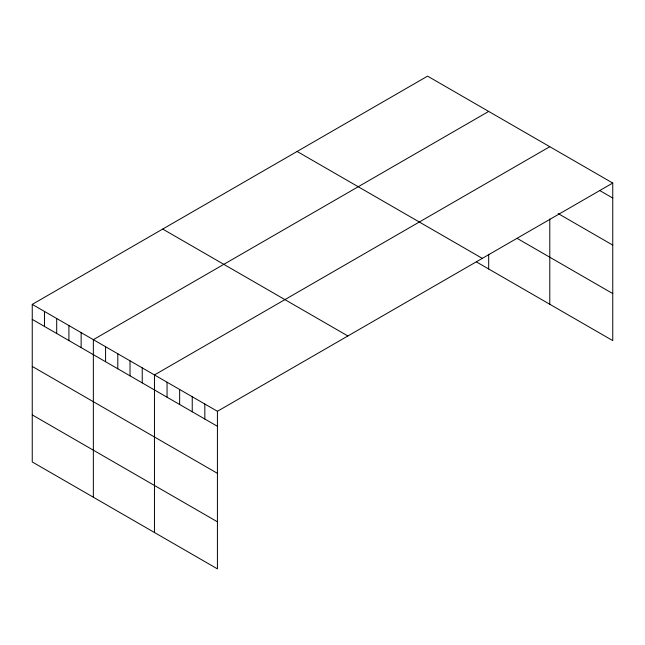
<?xml version="1.0" encoding="UTF-8"?>
<svg xmlns="http://www.w3.org/2000/svg" width="645" height="645" viewBox="0 0 645 645"><rect width="100%" height="100%" fill="white"/><g stroke="black" fill="none" stroke-linecap="round" stroke-linejoin="round"><path stroke-width="0.97" d="M32.25 304.384L217.421 411.292L217.421 568.858L32.25 461.949L32.25 304.384L427.579 76.142L612.75 183.051L612.75 340.616L476.462 261.935M488.684 111.424L93.356 339.665L93.356 497.231M549.79 146.697L154.461 374.939L154.461 532.512M217.421 411.292L612.75 183.051M600.156 190.783L612.75 198.055M558.183 213.6L612.75 245.1M517.201 238.408L612.75 293.572M297.119 151.462L482.291 258.371M162.709 229.064L347.881 335.972M32.25 319.388L217.421 426.297M32.25 366.433L217.421 473.341M32.25 414.904L217.421 521.813M549.79 219.002L549.79 304.271M488.684 254.291L488.684 268.989M204.828 404.02L204.828 419.024M192.242 396.748L192.242 411.752M179.649 389.483L179.649 404.488M167.055 382.211L167.055 397.215M142.239 367.884L142.239 382.888M130.024 360.829L130.024 375.833M117.801 353.774L117.801 368.779M105.578 346.72L105.578 361.724M81.133 332.602L81.133 347.607M68.91 325.548L68.91 340.552M56.695 318.493L56.695 333.497M44.473 311.438L44.473 326.443"/></g></svg>
